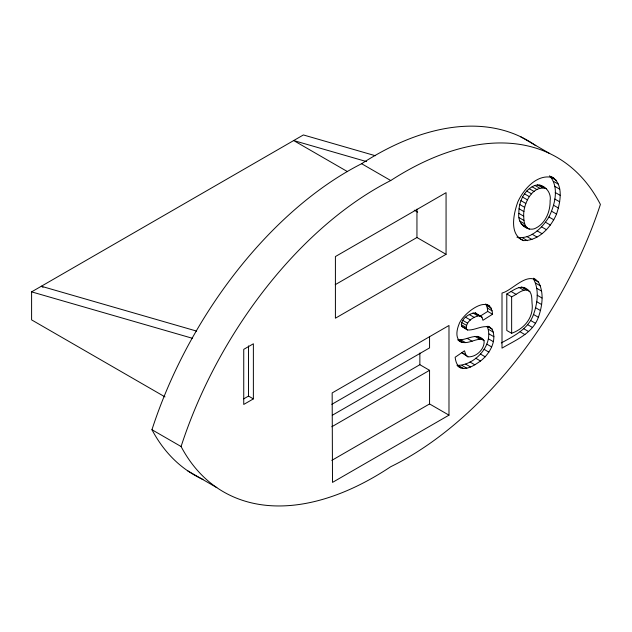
<?xml version="1.0" encoding="UTF-8"?>
<svg xmlns="http://www.w3.org/2000/svg" width="632" height="632" viewBox="0 0 632 632"><rect width="100%" height="100%" fill="white"/><g stroke="black" fill="none" stroke-linecap="round" stroke-linejoin="round"><path stroke-width="0.95" d="M518.856 213.371C518.556 202.129 523.991 189.798 534.933 185.429C543.631 182.885 551.831 192.16 550.109 200.779C550.338 211.957 545.124 224.423 534.198 228.831C525.516 231.107 517.205 222.045 518.856 213.371L523.707 216.168C523.873 220.347 524.015 225.261 527.451 228.199M523.707 216.168C522.972 204.381 532.247 184.386 546.506 188.723M501.279 342.955C513.792 336.05 528.415 328.995 533.519 314.483C537.437 303.423 539.373 290.08 533.677 279.328L538.527 282.133C544.223 292.885 542.296 306.22 538.377 317.28C532.658 333.435 515.53 340.142 502.006 348.137L502.006 293.035C512.378 290.68 527.451 270.607 538.527 282.133M516.913 237.158C530.446 240.057 542.453 227.631 548.932 216.997C554.967 204.871 559.549 186.875 549.571 175.767M553.735 177.932C538.14 172.757 523.762 188.731 517.885 201.782C513.642 213.466 508.768 234.614 523.478 240.61C538.804 240.768 550.914 227.267 556.531 214.082C560.371 202.414 564.226 183.841 551.309 176.533M456.976 365.383C475.051 365.612 494.516 344.369 487.177 326.27L492.036 329.067C497.471 340.537 489.705 353.904 480.533 361.006C474.245 365.296 465.089 372.003 457.694 366.133M492.036 329.067L489.761 327.202C482.232 324.856 475.051 330.52 467.506 329.983L461.581 326.27C460.349 319.105 469.031 313.18 475.43 312.903L481.963 317.193L482.935 320.282L492.565 314.23C490.527 291.652 462.269 313.772 458.927 324.461C456.707 329.912 454.937 338.657 461.257 342.086C468.668 344.551 476.046 337.757 483.306 339.589L484.057 340.68C484.973 349.069 476.133 357.412 467.941 356.827L461.478 352.498M467.506 329.983L466.432 329.067C465.199 321.909 473.882 315.984 480.281 315.708M479.688 316.474L487.714 311.434L492.565 314.23M165.007 396.904L31.6 319.879L31.6 291.865L303.384 134.948L375.353 155.725M335.237 284.677L416.946 237.506L446.066 254.317L446.066 192.673L335.41 256.553L335.41 318.196L446.066 254.317M243.707 398.863L248.526 396.082L253.377 398.887L253.377 343.784L243.739 349.346L243.739 404.448L253.377 398.887M506.793 293.991C513.366 290.507 521.455 283.112 528.344 290.27C532.357 293.201 531.725 298.897 532.049 303.273C533.929 317.335 524.394 328.711 511.644 333.285L506.793 330.489L506.793 293.991L511.644 296.795C517.008 294.536 522.166 288.698 528.344 290.27M331.792 404.354L429.562 347.9L429.562 336.374M332.29 415.271L419.861 364.711L429.562 370.32L429.562 403.943L331.792 460.388M331.792 426.766L429.562 370.32M448.981 415.153L332.503 482.398L332.163 392.93L448.981 325.488L448.981 415.153L429.562 403.943M463.106 342.568L458.255 339.763C466.748 340.656 475.967 332.092 483.306 339.589M366.592 161.602L293.675 140.557L347.553 171.659M196.607 331.089L41.309 286.257L43.016 287.244M31.6 291.865L192.586 338.333M522.601 225.395L529.45 229.155M520.571 136.71L549.69 153.521M551.649 177.679L556.508 180.483M553.632 181.424L558.483 184.22M554.817 186.361L559.668 189.158M555.212 192.491L560.071 195.288M539.712 185.002L544.563 187.807M537.469 184.844L542.319 187.641M534.933 185.429L539.783 188.233M554.817 199.025L559.676 201.829M532.105 186.772L536.955 189.576M529.268 188.707L534.119 191.512M553.64 205.289L558.498 208.086M526.725 191.061L531.575 193.866M524.465 193.834L529.324 196.639M551.681 211.278L556.531 214.082M522.498 197.034L527.357 199.838M520.902 200.613L525.761 203.417M548.932 216.997L553.782 219.794M519.765 204.531L524.623 207.335M545.527 222.259L550.377 225.063M519.085 208.781L523.936 211.586M541.592 226.888L546.443 229.685M519.085 217.629L523.944 220.434M537.129 230.877L541.98 233.674M519.788 221.05L524.647 223.854M520.958 223.641L525.816 226.446M532.136 234.227L536.987 237.032M527.088 236.676L531.939 239.473M522.585 237.869L527.436 240.673M518.619 237.814L523.478 240.61M361.623 163.712L390.742 180.531A305.635 176.462 -60 0 1 600.4 204.436A301.891 174.298 -60 0 1 390.742 466.708A301.891 174.298 -60 0 1 181.084 446.532L151.957 429.721A305.635 176.462 -60 0 1 361.623 163.712A305.635 176.462 -60 0 1 535.794 145.66M533.463 278.198L535.897 279.597M414.26 210.172L417.681 212.147M535.596 283.089L540.447 285.893M536.766 288.31L541.624 291.115M537.161 295.215L542.011 298.012M525.05 288.863L526.669 289.796M528.289 290.728L529.9 291.66M521.495 287.015L526.345 289.819M519.03 287.449L523.881 290.254M536.797 301.756L541.648 304.561M511.122 291.494L515.973 294.291M535.691 307.784L540.55 310.589M533.519 314.483L538.377 317.28M530.588 320.471L535.438 323.268M527.641 324.682L532.492 327.479M486.569 304.284L489.8 306.157M485.431 304.016L486.411 305.351L491.262 308.155M523.817 328.774L528.668 331.579M486.411 305.351L487.335 308.045L492.186 310.849M520.089 331.8L524.939 334.605M477.105 314.388L481.963 317.193M472.886 312.974L477.737 315.779M469.323 314.57L474.182 317.367M488.141 326.27L489.761 327.202M488.607 329.414L493.458 332.211M465.579 317.225L470.437 320.029M489.081 333.941L493.94 336.745M462.75 320.353L467.601 323.157M461.605 322.51L466.456 325.314M488.512 338.855L493.363 341.659M461.218 324.658L466.076 327.463M461.581 326.27L466.432 329.067M477.089 336.295L481.947 339.1M481.623 339.281L484.057 340.68M474.988 336.406L479.838 339.21M486.806 344.132L491.657 346.928M467.277 338.452L472.128 341.256M484.057 349.322L488.907 352.127M460.681 339.787L465.539 342.591M457.718 339.858L459.33 340.798M458.832 340.68L461.257 342.086M480.359 353.999L485.21 356.796M475.683 358.21L480.533 361.006M461.747 352.459L465.792 354.789L467.941 356.827M469.979 362.002L474.829 364.806M465.713 364.158L470.563 366.963M461.976 365.415L466.827 368.211M458.761 365.754L463.619 368.559M187.688 470.816L216.808 487.627M460.933 367.998C456.865 366.094 455.648 361.346 455.135 357.27L464.512 350.8L465.792 354.789M475.43 312.903L476.552 313.899M523.486 287.473L524.528 288.397M478.456 336.793L479.198 337.875M487.335 308.045L487.714 311.434M511.644 296.795L511.644 333.285M419.861 353.019L419.861 364.711M416.946 209.129L416.946 237.506M248.526 345.902L248.526 396.082M181.084 446.532A305.635 176.462 -60 0 1 390.742 180.531M202.975 479.459A301.891 174.298 -60 0 1 151.957 429.721"/></g></svg>
